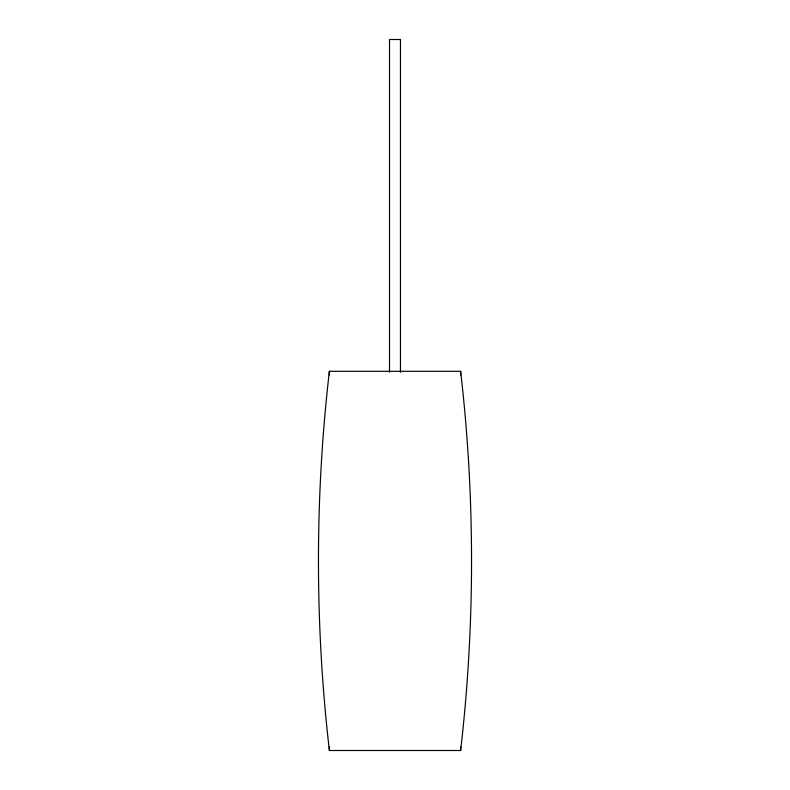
<?xml version="1.0" encoding="UTF-8"?>
<svg xmlns="http://www.w3.org/2000/svg" width="790" height="790" viewBox="0 0 790 790"><rect width="100%" height="100%" fill="white"/><g stroke="black" fill="none" stroke-linecap="round" stroke-linejoin="round"><path stroke-width="1.19" d="M329.371 371.3C314.825 497.137 314.825 624.663 329.371 750.5L460.629 750.5C475.175 624.663 475.175 497.137 460.629 371.3L329.371 371.3L329.371 374.993M460.629 371.3L460.629 374.993M460.629 746.807L460.629 750.5M400.451 372.278L400.451 39.5L389.51 39.5L389.51 372.278M329.371 746.807L329.371 750.5"/></g></svg>
